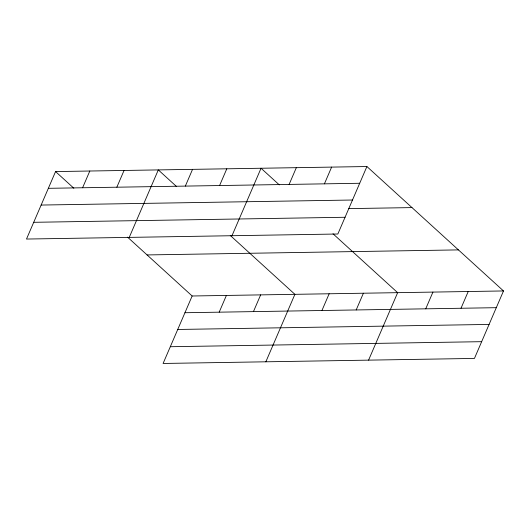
<?xml version="1.0" encoding="UTF-8"?>
<svg xmlns="http://www.w3.org/2000/svg" width="530" height="530" viewBox="0 0 530 530"><rect width="100%" height="100%" fill="white"/><g stroke="black" fill="none" stroke-linecap="round" stroke-linejoin="round"><path stroke-width="0.79" d="M366.906 166.533L55.557 171.574L26.5 239.05L337.849 234.008L366.906 166.533L503.5 290.95L474.443 358.426L163.094 363.467L192.151 295.992L503.5 290.95M82.6 187.759L89.808 171.024M116.845 187.203L124.053 170.468M129.247 237.387L158.304 169.911L176.576 186.56M185.341 186.096L192.549 169.361M219.592 185.54L226.8 168.805M231.988 235.724L261.045 168.249L279.323 184.897M219.195 312.17L226.403 295.435M289.122 184.413L296.33 167.679M253.439 311.62L260.647 294.879M324.413 183.844L331.621 167.109M265.841 361.798L294.899 294.329L230.265 235.459M321.935 310.507L329.15 293.772M356.186 309.957L363.394 293.216M368.582 360.135L397.646 292.666L333.012 233.796M425.723 308.831L432.93 292.09M461.007 308.255L468.215 291.52M48.349 188.316L359.698 183.274M41.141 205.057L352.483 200.015M348.793 208.615L411.982 207.594M33.708 222.308L345.057 217.267M147.075 254.937L458.423 249.895M184.944 312.726L496.292 307.685M177.735 329.468L489.084 324.426M170.309 346.719L481.651 341.678M55.557 171.574L73.836 188.223M127.525 237.122L192.151 295.992"/></g></svg>
